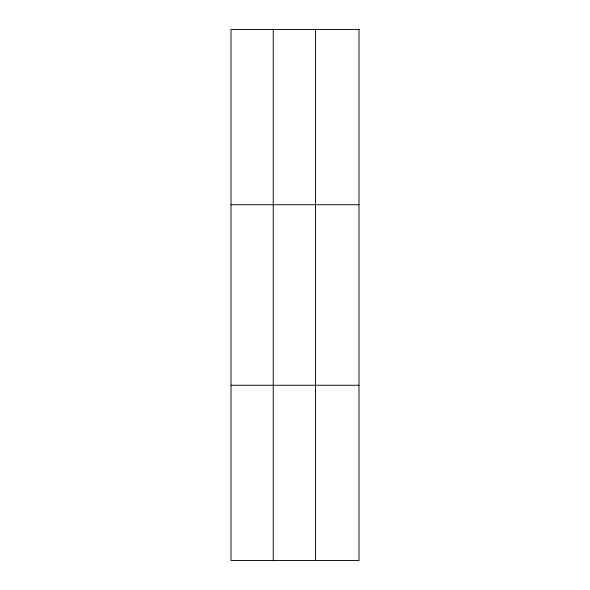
<?xml version="1.0" encoding="UTF-8"?>
<svg xmlns="http://www.w3.org/2000/svg" width="590" height="590" viewBox="0 0 590 590"><rect width="100%" height="100%" fill="white"/><g stroke="black" fill="none" stroke-linecap="round" stroke-linejoin="round"><path stroke-width="0.89" d="M273.244 29.5L273.244 560.5M315.48 29.5L315.48 560.5M231.007 204.73L358.993 204.73M231.007 385.27L358.993 385.27M358.993 29.5L358.993 560.5L231.007 560.5L231.007 29.5L358.993 29.5"/></g></svg>
